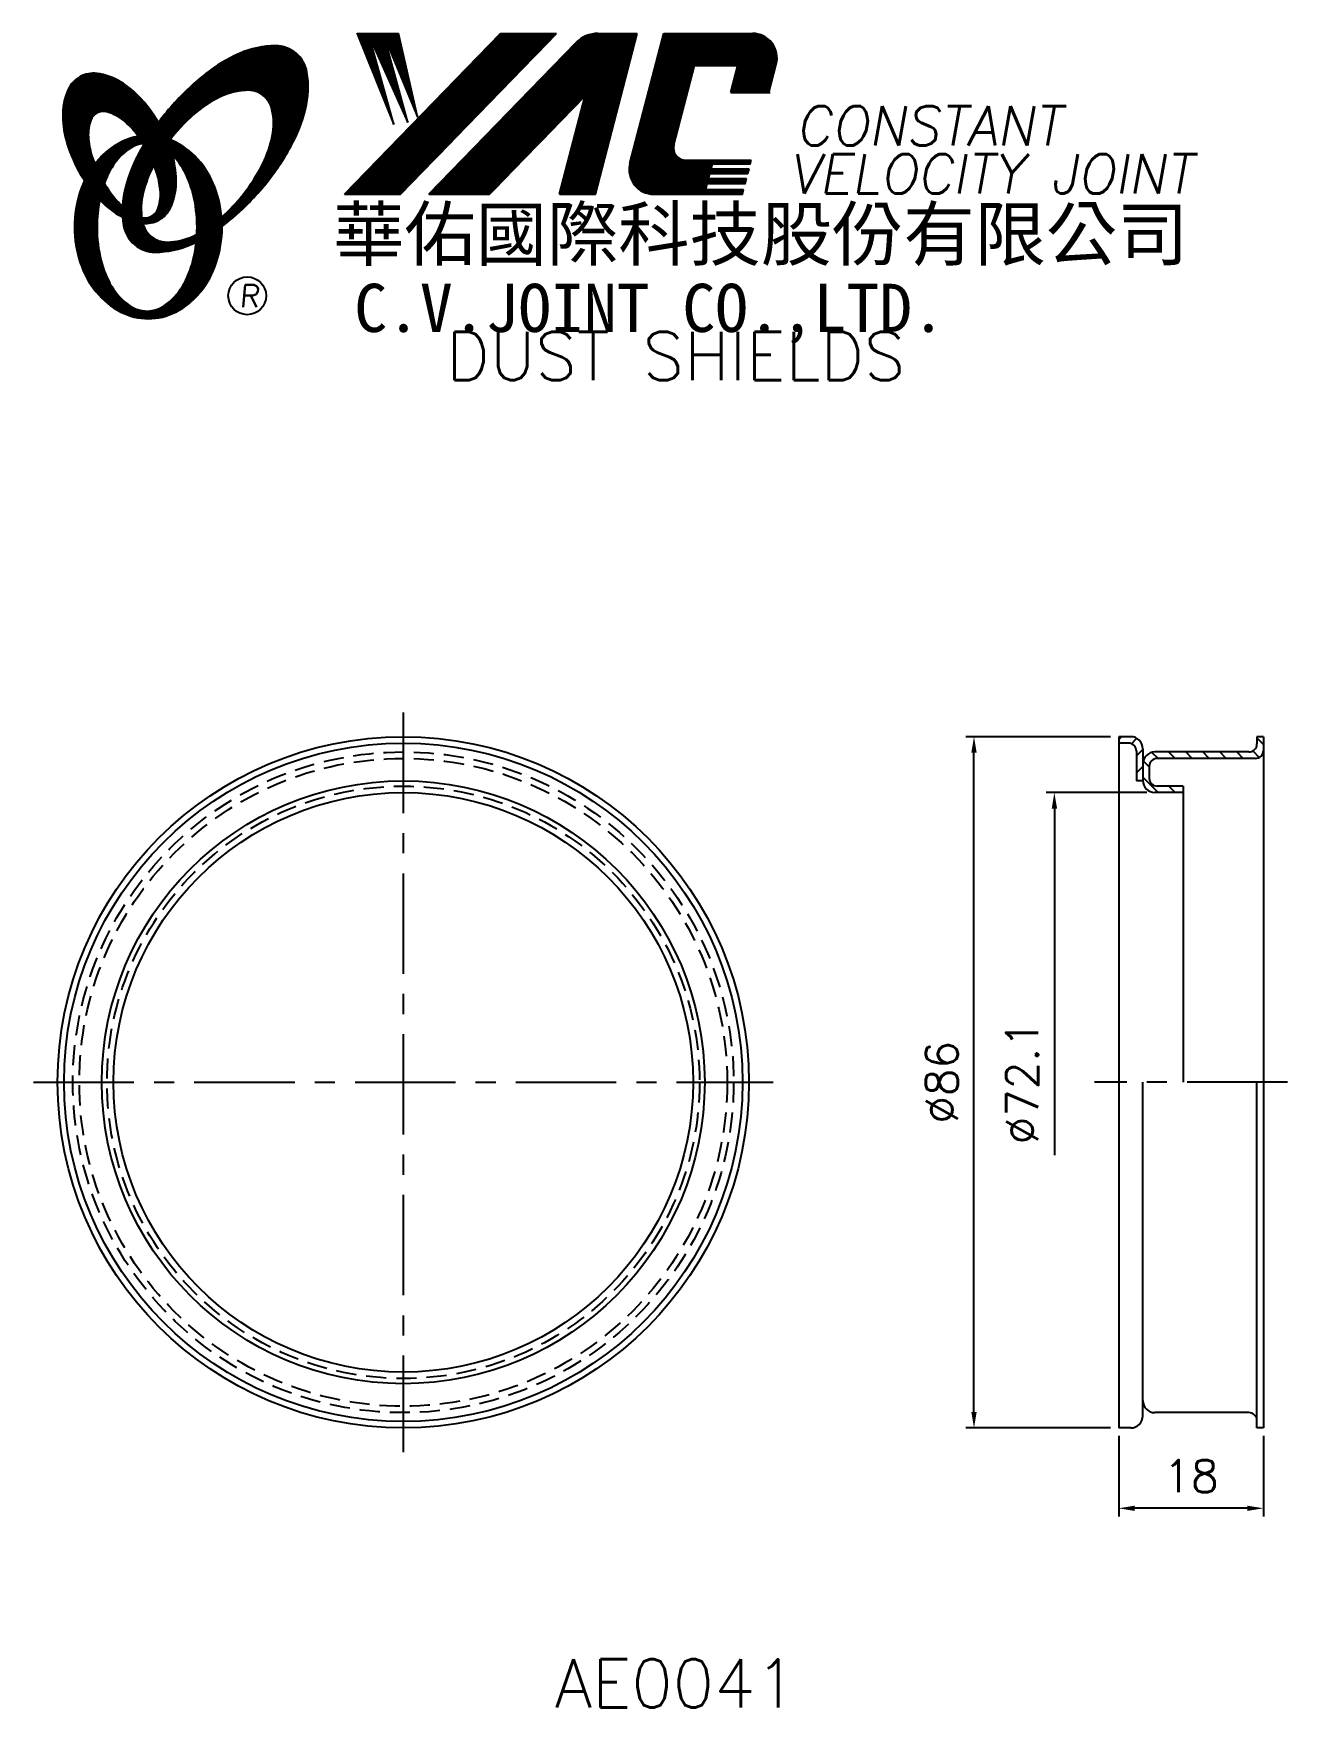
# Model space of a CAD drawing. Extents: x 98 to 254, y 0 to 208.
import ezdxf
from ezdxf.enums import TextEntityAlignment as Align

# ---------------------------------------------------------------- set-up
doc = ezdxf.new("R2010")
doc.units = 0
doc.header["$LTSCALE"] = 10
doc.header["$MEASUREMENT"] = 0
doc.linetypes.add('CENTER', pattern=[2, 1.25, -0.25, 0.25, -0.25])
doc.linetypes.add('HIDDEN', pattern=[0.375, 0.25, -0.125])
doc.layers.get('0').update_dxf_attribs({"linetype": 'CONTINUOUS'})
doc.layers.get('DEFPOINTS').update_dxf_attribs({"linetype": 'CONTINUOUS'})
doc.layers.add('4', color=4, linetype='CONTINUOUS')
doc.styles.add('CHINA', font='KAIU.TTF')
doc.styles.add('ITALICC', font='simplex.shx')
doc.dimstyles.new('STANDARD$0', dxfattribs={"dimtxt": 4, "dimasz": 2, "dimexe": 1, "dimexo": 1, "dimgap": 2, "dimtad": 1, "dimdec": 4, "dimzin": 10, "dimtxsty": 'ITALICC', "dimcen": 2, "dimclrd": 5, "dimclre": 5, "dimclrt": 18, "dimaunit": 1, "dimazin": 3, "dimtp": 0.1, "dimtfac": 0.7, "dimtdec": 4, "dimtmove": 0, "dimatfit": 3, "dimtolj": 1, "dimtzin": 10})
pattern_1 = [(45, (171.320374, -35.652073), (-0.00727476112, 0.00727476112), [])]
pattern_2 = [(45, (2.729829, 0.652336), (-0.00883883476, 0.00883883476), [])]

# ---------------------------------------------------------------- blocks, each defined once
blk = doc.blocks.new('*D14')
at = {"color": 5, "linetype": 'BYBLOCK'}
for p, q in [((232.12, 120.59), (214.12, 120.59)), ((215.12, 36.59), (215.12, 118.59)), ((232.12, 34.59), (214.12, 34.59))]:
    blk.add_line(p, q, dxfattribs=at)
for points in [[(214.79, 118.59), (215.46, 118.59), (215.12, 120.59)], [(214.79, 36.59), (215.46, 36.59), (215.12, 34.59)]]:
    blk.add_solid(points, dxfattribs=at)
at = {"layer": 'DEFPOINTS', "color": 0, "linetype": 'BYBLOCK'}
for p in [(215.12, 120.59), (233.12, 120.59), (233.12, 34.59)]:
    blk.add_point(p, dxfattribs=at)
at = {"color": 18, "linetype": 'BYBLOCK', "insert": (211.12, 77.59), "char_height": 4, "attachment_point": 5, "rotation": 90, "style": 'ITALICC'}
blk.add_mtext('\\A1;∅86', dxfattribs=at)
blk = doc.blocks.new('*D15')
at = {"color": 5, "linetype": 'BYBLOCK'}
for p, q in [((236.62, 113.64), (224.12, 113.64)), ((225.12, 111.64), (225.12, 68.54))]:
    blk.add_line(p, q, dxfattribs=at)
blk.add_solid([(224.79, 111.64), (225.46, 111.64), (225.12, 113.64)], dxfattribs=at)
at = {"layer": 'DEFPOINTS', "color": 0, "linetype": 'BYBLOCK'}
for p in [(225.12, 113.64), (237.62, 113.64), (233.12, 41.54)]:
    blk.add_point(p, dxfattribs=at)
at = {"color": 18, "linetype": 'BYBLOCK', "insert": (221.12, 77.59), "char_height": 4, "attachment_point": 5, "rotation": 90, "style": 'ITALICC'}
blk.add_mtext('\\A1;∅72.1', dxfattribs=at)
blk = doc.blocks.new('*D16')
at = {"color": 5, "linetype": 'BYBLOCK'}
for p, q in [((233.12, 33.59), (233.12, 23.59)), ((251.12, 33.59), (251.12, 23.59)), ((249.12, 24.59), (235.12, 24.59))]:
    blk.add_line(p, q, dxfattribs=at)
for points in [[(235.12, 24.92), (235.12, 24.26), (233.12, 24.59)], [(249.12, 24.92), (249.12, 24.26), (251.12, 24.59)]]:
    blk.add_solid(points, dxfattribs=at)
at = {"layer": 'DEFPOINTS', "color": 0, "linetype": 'BYBLOCK'}
for p in [(233.12, 34.59), (251.12, 34.59), (233.12, 24.59)]:
    blk.add_point(p, dxfattribs=at)
at = {"color": 18, "linetype": 'BYBLOCK', "insert": (242.12, 28.59), "char_height": 4, "attachment_point": 5, "style": 'ITALICC'}
blk.add_mtext('\\A1;18', dxfattribs=at)

msp = doc.modelspace()

# ---------------------------------------------------------------- hatches: boundary and pattern name
at = {"layer": '4', "linetype": 'CONTINUOUS'}
h = msp.add_hatch(dxfattribs=at)
h.set_pattern_fill('ANSI31', color=5, scale=0.082305, style=0)
h.set_pattern_definition([(45, (2.729829, 0.652336), (-0.00727476112, 0.00727476112), [])])
h.paths.add_polyline_path([(124.7653, 201.02084, -0.172879177), (126.70677, 200.36227, -0.172879177), (127.79407, 198.62422, -0.104527385), (127.82184, 195.29603, -0.065680101), (126.65231, 191.89408, -0.051823203), (124.2119, 188.05169, -0.044272532), (121.53693, 185.22535, -0.020203161), (121.59051, 184.08743, 0.006517006), (121.99506, 184.39951, 0.049863361), (126.54848, 188.81257, 0.049863361), (130.13812, 194.03974, 0.063682799), (131.95916, 198.66708, 0.103597411), (132.14846, 203.25105, 0.177892575), (130.79986, 205.62133, 0.177892575), (128.23747, 206.55466, 0.103597411), (123.74967, 205.60161, 0.063682799), (119.49192, 203.03254, 0.049863361), (114.9385, 198.61948, 0.016070017), (113.6678, 197.01317, -0.007061632), (113.91508, 196.57613, -0.031648676), (114.86767, 194.53956, -0.008069351), (115.29958, 195.10387, -0.051823203), (118.47795, 198.36232, -0.065680101), (121.51988, 200.28268, -0.104527385)])
h.paths.add_polyline_path([(111.68963, 187.85952, -0.065680101), (112.85916, 191.26148, -0.006063428), (113.1031, 191.73649, 0.027613469), (112.37627, 193.32456, 0.017011252), (111.84285, 194.25954, 0.007829282), (111.34886, 193.39231, 0.063682799), (109.52782, 188.76497, 0.103597411), (109.33852, 184.18099, 0.177892575), (110.68713, 181.81072, 0.177892575), (113.24952, 180.87739, 0.103597411), (117.73732, 181.83044, 0.008811776), (118.36428, 182.12051, 0.013922709), (118.44161, 183.09032, -0.009086703), (117.99159, 182.87288, -0.104527385), (114.74617, 182.13471, -0.172879177), (112.8047, 182.79328, -0.172879177), (111.71741, 184.53133, -0.104527385)])
h = msp.add_hatch(dxfattribs=at)
h.set_pattern_fill('ANSI31', color=5, scale=0.1, style=0)
h.set_pattern_definition(pattern_2)
h.paths.add_polyline_path([(163.18853, 208.08332), (156.23123, 208.08332), (136.81462, 188.07956), (143.77193, 188.07956)])
h.paths.add_polyline_path([(166.73542, 200.31775), (163.55505, 188.07956), (168.03604, 188.07956), (173.23447, 208.08332), (168.33774, 208.08332, 0.202785967), (165.60367, 206.9269), (147.30954, 188.07956), (154.85645, 188.07956)])
h.paths.add_polyline_path([(180.36253, 204.0849), (185.75625, 204.0849), (184.88723, 200.74089), (189.60405, 200.74089), (190.52077, 204.26845, 0.490800957), (187.57057, 208.08332), (176.53625, 208.08332), (172.3292, 191.89443, 0.490800957), (175.2794, 188.07956), (186.31372, 188.07956), (186.46816, 188.67387), (181.75134, 188.67387), (181.94471, 189.41796), (186.66153, 189.41796), (186.82009, 190.02809), (182.10327, 190.02809), (182.26451, 190.64856), (186.98133, 190.64856), (187.13751, 191.24955), (182.42069, 191.24955), (182.57749, 191.85293), (187.29431, 191.85293), (187.41105, 192.30213), (179.2713, 192.30213, -0.490800957), (177.7962, 194.20956)])
h = msp.add_hatch(dxfattribs=at)
h.set_pattern_fill('ANSI31', color=1, scale=0.1, style=0)
h.set_pattern_definition(pattern_2)
h.paths.add_polyline_path([(143.5466, 208.08332), (138.36927, 208.08332), (142.94003, 196.77958), (139.8741, 207.73756), (144.70884, 197.01524), (141.76082, 207.73756), (145.88804, 197.72221)])
h = msp.add_hatch(dxfattribs=at)
h.set_pattern_fill('ANSI31', color=3, scale=0.082305, style=0)
h.set_pattern_definition(pattern_1)
h.paths.add_polyline_path([(108.9688, 202.07168, 0.106488277), (106.02692, 203.11025, 0.158297415), (103.93672, 202.71521, 0.158297415), (102.47739, 201.16752, 0.106488277), (101.76657, 198.12975, 0.071723199), (102.18462, 194.81679, 0.058080454), (103.7296, 191.00141, 0.058080454), (106.11065, 187.64361, 0.071723199), (108.67589, 185.50586, 0.020895977), (109.21607, 185.20387, -0.030777155), (109.20017, 186.58009, -0.042059526), (108.10381, 187.74285, -0.04691039), (106.48465, 190.224, -0.04691039), (105.35637, 192.96349, -0.060581117), (104.95427, 195.22556, -0.10187153), (105.26589, 197.31376, -0.185892489), (106.04598, 198.2054, -0.185892489), (107.22262, 198.34352, -0.10187153), (109.12027, 197.41798, -0.060581117), (110.7571, 195.80571, -0.04691039), (112.37627, 193.32456, -0.04691039), (113.50455, 190.58508, -0.060581117), (113.90665, 188.32301, -0.10187153), (113.59503, 186.23481, -0.185892489), (112.81494, 185.34317, -0.185892489), (111.63829, 185.20505, -0.002013383), (111.59749, 185.21567, 0.021593804), (111.71741, 184.53133, 0.006477741), (111.73541, 184.4543, 0.14950097), (113.70797, 184.86233, 0.158297415), (115.1673, 186.41002, 0.106488277), (115.87811, 189.44779, 0.071723199), (115.46007, 192.76075, 0.058080454), (113.91508, 196.57613, 0.058080454), (111.53404, 199.93392, 0.071723199)])
h = msp.add_hatch(dxfattribs=at)
h.set_pattern_fill('ANSI31', color=1, scale=0.082305, style=0)
h.set_pattern_definition(pattern_1)
h.paths.add_polyline_path([(110.06242, 193.74823, -0.120168026), (111.75421, 194.40162, 0.016865385), (111.15445, 195.28436, 0.076648372), (108.99822, 194.56544, 0.104809576), (105.91377, 192.05234, 0.005838257), (105.74683, 191.84014, 0.028089978), (106.48465, 190.224, 0.014237292), (106.92678, 189.43896, -0.045767751), (107.85196, 191.3758, -0.106890197)])
h.paths.add_polyline_path([(106.03105, 183.99361, -0.048711043), (106.36115, 187.37395, -0.007865741), (106.11065, 187.64361, -0.037695478), (104.47477, 189.76237, 0.03042545), (103.94945, 188.4584, 0.080710289), (103.22401, 183.99361, 0.080710289), (103.94945, 179.52882, 0.089265679), (105.91377, 175.93488, 0.104809576), (108.99822, 173.42178, 0.11926607), (112.40742, 172.59684, 0.11926607), (115.81661, 173.42178, 0.104809576), (118.90107, 175.93488, 0.089265679), (120.86539, 179.52882, 0.080710289), (121.59082, 183.99361, 0.080710289), (120.86539, 188.4584, 0.089265679), (118.90107, 192.05234, 0.104809576), (115.81661, 194.56544, 0.025513357), (115.12337, 194.87819, 0.004818181), (114.86767, 194.53956, -0.023722145), (115.40889, 192.94281, -0.065307489), (116.64407, 191.3758, -0.073950765), (117.95652, 188.17807, -0.060532391), (118.46497, 183.99361, -0.060532391), (117.95652, 179.80915, -0.073950765), (116.64407, 176.61142, -0.106890197), (114.4336, 174.23899, -0.153118262), (112.24801, 173.55361, -0.153118262), (110.06242, 174.23899, -0.106890197), (107.85196, 176.61142, -0.073950765), (106.53951, 179.80915, -0.060532391)])
h = msp.add_hatch(dxfattribs=at)
h.set_pattern_fill('ANSI31', color=5, scale=12, style=0)
h.set_pattern_definition([(45, (7.404, 0.6027), (-1.06066, 1.06066), [])])
h.paths.add_polyline_path([(235.32391, 115.08923), (236.12474, 115.08923, -0.00833507), (236.12391, 115.13923), (236.12391, 119.08923, 0.414213562), (234.62391, 120.58923), (233.12391, 120.58923), (233.12391, 119.78923), (234.32391, 119.78923, -0.414213562), (235.32391, 118.78923)])
h = msp.add_hatch(dxfattribs=at)
h.set_pattern_fill('ANSI31', color=5, scale=12, angle=90, style=0)
h.set_pattern_definition([(135, (7.404, 0.6027), (-1.06066, -1.06066), [])])
h.paths.add_polyline_path([(250.12391, 117.88923, 0.414213562), (251.12391, 118.88923), (251.12391, 120.58923), (250.32391, 120.58923), (250.32391, 119.68923, -0.414213562), (249.32391, 118.68923), (237.62391, 118.68923, 0.414213562), (236.12391, 117.18923), (236.12391, 115.13923, 0.414213562), (237.62391, 113.63923), (241.12391, 113.63923), (241.12391, 114.43923), (237.92391, 114.43923, -0.414213562), (236.92391, 115.43923), (236.92391, 116.88923, -0.414213562), (237.92391, 117.88923)])

# ---------------------------------------------------------------- linework, layer by layer
at = {"layer": '4', "color": 5, "linetype": 'CONTINUOUS'}
for p, q in [((136.81462, 188.07956), (156.23123, 208.08332)), ((143.77193, 188.07956), (163.18853, 208.08332)), ((147.30954, 188.07956), (165.60367, 206.9269)), ((156.23123, 208.08332), (163.18853, 208.08332)), ((168.03604, 188.07956), (173.23447, 208.08332)), ((168.33774, 208.08332), (173.23447, 208.08332)), ((172.3292, 191.89443), (176.53625, 208.08332)), ((176.53625, 208.08332), (187.57057, 208.08332)), ((189.60405, 200.74089), (190.52077, 204.26845)), ((177.7962, 194.20956), (180.36253, 204.0849)), ((180.36253, 204.0849), (185.75625, 204.0849)), ((184.88723, 200.74089), (185.75625, 204.0849)), ((154.85645, 188.07956), (166.73542, 200.31775)), ((163.55505, 188.07956), (166.73542, 200.31775)), ((184.88723, 200.74089), (189.75448, 200.74089)), ((179.2713, 192.30213), (187.41105, 192.30213)), ((182.42069, 191.24955), (182.57749, 191.85293)), ((182.57749, 191.85293), (187.29431, 191.85293)), ((187.29431, 191.85293), (187.41105, 192.30213)), ((182.10327, 190.02809), (182.26451, 190.64856)), ((182.10327, 190.02809), (186.82009, 190.02809)), ((182.26451, 190.64856), (186.98133, 190.64856)), ((182.42069, 191.24955), (187.13751, 191.24955)), ((186.66153, 189.41796), (186.82009, 190.02809)), ((186.98133, 190.64856), (187.13751, 191.24955)), ((136.81462, 188.07956), (143.77193, 188.07956)), ((147.30954, 188.07956), (154.85645, 188.07956)), ((163.55505, 188.07956), (168.03604, 188.07956)), ((175.2794, 188.07956), (186.31372, 188.07956)), ((181.75134, 188.67387), (181.94471, 189.41796)), ((181.75134, 188.67387), (186.46816, 188.67387)), ((181.94471, 189.41796), (186.66153, 189.41796)), ((186.31372, 188.07956), (186.46816, 188.67387))]:
    msp.add_line(p, q, dxfattribs=at)
at = {"layer": '4', "color": 1, "linetype": 'CONTINUOUS'}
for p, q in [((138.36927, 208.08332), (142.94003, 196.77958)), ((138.36927, 208.08332), (143.5466, 208.08332)), ((142.94003, 196.77958), (139.8741, 207.73756)), ((139.8741, 207.73756), (144.70884, 197.01524)), ((144.70884, 197.01524), (141.76082, 207.73756)), ((141.76082, 207.73756), (145.88804, 197.72221)), ((145.88804, 197.72221), (143.5466, 208.08332))]:
    msp.add_line(p, q, dxfattribs=at)
at = {"layer": '4', "color": 5, "linetype": 'CENTER'}
for p, q in [((144.12394, 123.58923), (144.12394, 31.58923)), ((98.12394, 77.58923), (190.12394, 77.58923)), ((254.12391, 77.58923), (230.12391, 77.58923))]:
    msp.add_line(p, q, dxfattribs=at)
at = {"layer": '4', "color": 7, "linetype": 'CONTINUOUS'}
for p, q in [((233.12391, 120.58923), (233.12391, 34.58923)), ((234.62391, 120.58923), (233.12391, 120.58923)), ((234.32391, 119.78923), (233.12391, 119.78923)), ((235.32391, 118.78923), (235.32391, 115.08923)), ((236.12391, 119.08923), (236.12391, 115.13923)), ((250.32391, 120.58923), (250.32391, 119.68923)), ((251.12391, 120.58923), (250.32391, 120.58923)), ((251.12391, 120.58923), (251.12391, 34.58923)), ((236.92391, 116.88923), (236.92391, 115.43923)), ((249.32391, 118.68923), (237.62391, 118.68923)), ((250.12391, 117.88923), (237.92391, 117.88923)), ((236.12391, 115.08923), (235.32391, 115.08923)), ((241.12391, 113.63923), (237.62391, 113.63923)), ((241.12391, 114.43923), (237.92391, 114.43923)), ((241.12391, 114.43923), (241.12391, 77.58923)), ((236.12391, 36.08923), (236.12391, 77.58923)), ((250.32391, 34.58923), (250.32391, 77.58923)), ((249.32391, 36.48923), (237.62391, 36.48923)), ((234.62391, 34.58923), (233.12391, 34.58923)), ((251.12391, 34.58923), (250.32391, 34.58923))]:
    msp.add_line(p, q, dxfattribs=at)
at = {"layer": '4', "color": 5, "linetype": 'CONTINUOUS'}
for points in [[(121.59051, 184.08743, 0.006517006), (121.99506, 184.39951, 0.049863361), (126.54848, 188.81257, 0.049863361), (130.13812, 194.03974, 0.063682799), (131.95916, 198.66708, 0.103597411), (132.14846, 203.25105, 0.177892575), (130.79986, 205.62133, 0.177892575), (128.23747, 206.55466, 0.103597411), (123.74967, 205.60161, 0.063682799), (119.49192, 203.03254, 0.049863361), (114.9385, 198.61948, 0.016070017), (113.6678, 197.01317)], [(121.53693, 185.22535, 0.044272532), (124.2119, 188.05169, 0.051823203), (126.65231, 191.89408, 0.065680101), (127.82184, 195.29603, 0.104527385), (127.79407, 198.62422, 0.172879177), (126.70677, 200.36227, 0.172879177), (124.7653, 201.02084, 0.104527385), (121.51988, 200.28268, 0.065680101), (118.47795, 198.36232, 0.051823203), (115.29958, 195.10387, 0.008069351), (114.86767, 194.53956)], [(111.84285, 194.25954, 0.007829282), (111.34886, 193.39231, 0.063682799), (109.52782, 188.76497, 0.103597411), (109.33852, 184.18099, 0.177892575), (110.68713, 181.81072, 0.177892575), (113.24952, 180.87739, 0.103597411), (117.73732, 181.83044, 0.008811776), (118.36428, 182.12051, 0.008811776)], [(113.1031, 191.73649, 0.006063428), (112.85916, 191.26148, 0.065680101), (111.68963, 187.85952, 0.104527385), (111.71741, 184.53133, 0.172879177), (112.8047, 182.79328, 0.172879177), (114.74617, 182.13471, 0.104527385), (117.99159, 182.87288, 0.009086703), (118.44161, 183.09032, 0.009086703)]]:
    msp.add_lwpolyline(points, format="xyb", dxfattribs=at)
at = {"layer": '4', "color": 3, "linetype": 'CONTINUOUS'}
for points in [[(111.73541, 184.4543, 0.14950097), (113.70797, 184.86233, 0.158297415), (115.1673, 186.41002, 0.106488277), (115.87811, 189.44779, 0.071723199), (115.46007, 192.76075, 0.058080454), (113.91508, 196.57613, 0.058080454), (111.53404, 199.93392, 0.071723199), (108.9688, 202.07168, 0.106488277), (106.02692, 203.11025, 0.158297415), (103.93672, 202.71521, 0.158297415), (102.47739, 201.16752, 0.106488277), (101.76657, 198.12975, 0.071723199), (102.18462, 194.81679, 0.058080454), (103.7296, 191.00141, 0.058080454), (106.11065, 187.64361, 0.071723199), (108.67589, 185.50586, 0.020895977), (109.21607, 185.20387, 0.020895977)], [(111.59749, 185.21567, 0.002013383), (111.63829, 185.20505, 0.185892489), (112.81494, 185.34317, 0.185892489), (113.59503, 186.23481, 0.10187153), (113.90665, 188.32301, 0.060581117), (113.50455, 190.58508, 0.04691039), (112.37627, 193.32456, 0.04691039), (110.7571, 195.80571, 0.060581117), (109.12027, 197.41798, 0.10187153), (107.22262, 198.34352, 0.185892489), (106.04598, 198.2054, 0.185892489), (105.26589, 197.31376, 0.10187153), (104.95427, 195.22556, 0.060581117), (105.35637, 192.96349, 0.04691039), (106.48465, 190.224, 0.04691039), (108.10381, 187.74285, 0.042059526), (109.20017, 186.58009, 0.042059526)]]:
    msp.add_lwpolyline(points, format="xyb", dxfattribs=at)
at = {"layer": '4', "color": 1, "linetype": 'CONTINUOUS'}
for points in [[(104.47477, 189.76237, 0.03042545), (103.94945, 188.4584, 0.080710289), (103.22401, 183.99361, 0.080710289), (103.94945, 179.52882, 0.089265679), (105.91377, 175.93488, 0.104809576), (108.99822, 173.42178, 0.11926607), (112.40742, 172.59684, 0.11926607), (115.81661, 173.42178, 0.104809576), (118.90107, 175.93488, 0.089265679), (120.86539, 179.52882, 0.080710289), (121.59082, 183.99361, 0.080710289), (120.86539, 188.4584, 0.089265679), (118.90107, 192.05234, 0.104809576), (115.81661, 194.56544, 0.025513357), (115.12337, 194.87819, 0.025513357)], [(111.15445, 195.28436, 0.076648372), (108.99822, 194.56544, 0.104809576), (105.91377, 192.05234, 0.005838257), (105.74683, 191.84014, 0.005838257)], [(111.75421, 194.40162, 0.120168026), (110.06242, 193.74823, 0.106890197), (107.85196, 191.3758, 0.045767751), (106.92678, 189.43896, 0.045767751)], [(106.36115, 187.37395, 0.048711043), (106.03105, 183.99361, 0.060532391), (106.53951, 179.80915, 0.073950765), (107.85196, 176.61142, 0.106890197), (110.06242, 174.23899, 0.153118262), (112.24801, 173.55361, 0.153118262), (114.4336, 174.23899, 0.106890197), (116.64407, 176.61142, 0.073950765), (117.95652, 179.80915, 0.060532391), (118.46497, 183.99361, 0.060532391), (117.95652, 188.17807, 0.073950765), (116.64407, 191.3758, 0.065307489), (115.40889, 192.94281)]]:
    msp.add_lwpolyline(points, format="xyb", dxfattribs=at)
at = {"layer": '4', "color": 5, "linetype": 'CONTINUOUS'}
msp.add_circle((124.71166, 175.44789), 2.35282, dxfattribs=at)
at = {"layer": '4', "color": 7, "linetype": 'CONTINUOUS'}
for radius in [43, 42.2, 37.5, 36.05]:
    msp.add_circle((144.12394, 77.58923), radius, dxfattribs=at)
at = {"layer": '4', "color": 5, "linetype": 'HIDDEN'}
for radius in [41.1, 40.3, 36.85]:
    msp.add_circle((144.12394, 77.58923), radius, dxfattribs=at)
at = {"layer": '4', "color": 5, "linetype": 'CONTINUOUS'}
for centre, radius, start, end in [((168.33774, 204.27308), 3.81024, 90, 135.8533387), ((187.57057, 205.03513), 3.04819, 345.4326059, 90), ((179.2713, 193.82622), 1.5241, 165.4326059, 270), ((175.2794, 191.12775), 3.04819, 165.4326059, 270)]:
    msp.add_arc(centre, radius, start, end, dxfattribs=at)
at = {"layer": '4', "color": 7, "linetype": 'CONTINUOUS'}
for centre, radius, start, end in [((234.32391, 118.78923), 1, 0, 90), ((234.62391, 119.08923), 1.5, 0, 90), ((249.32391, 119.68923), 1, 270, 0), ((250.12391, 118.88923), 1, 270, 0), ((237.62391, 117.18923), 1.5, 90, 180), ((237.92391, 116.88923), 1, 90, 180), ((237.62391, 115.13923), 1.5, 180, 270), ((237.92391, 115.43923), 1, 180, 270), ((237.62391, 37.98923), 1.5, 180, 270), ((234.62391, 36.08923), 1.5, 270, 360), ((249.32391, 35.48923), 1, 0, 90)]:
    msp.add_arc(centre, radius, start, end, dxfattribs=at)
msp.add_point((241.12391, 113.63923), dxfattribs=at)

# ---------------------------------------------------------------- texts
at = {"layer": '4', "color": 5, "linetype": 'CONTINUOUS', "style": 'ITALICC'}
for s, height, oblique, p in [('CONSTANT', 4.9, 10, (192.96343, 194.15003)), ('VELOCITY JOINT', 4.9, 10, (192.0852, 188.15464)), ('R', 2.75625, 5, (123.75297, 174.03829))]:
    msp.add_text(s, height=height, dxfattribs=dict(at, oblique=oblique)).set_placement(p)
at = {"layer": '4', "color": 7, "linetype": 'CONTINUOUS', "style": 'CHINA'}
for s, height, p in [('華佑國際科技股份有限公司', 6.5, (135.40126, 179.88971)), ('C.V.JOINT CO.,LTD.', 6, (138.0299, 170.94349))]:
    msp.add_text(s, height=height, dxfattribs=at).set_placement(p)
at = {"layer": '4', "color": 18, "linetype": 'CONTINUOUS', "style": 'ITALICC'}
for s, p in [('DUST SHIELDS', (178.03262, 164.95067)), ('AE0041', (178.03262, -0.19672))]:
    msp.add_text(s, height=6, dxfattribs=at).set_placement(p, align=Align.CENTER)

# ---------------------------------------------------------------- dimensions: what is measured, and where the dimension line sits
at = {"layer": '4', "color": 7, "linetype": 'CONTINUOUS'}
dim = msp.add_linear_dim(base=(215.12392, 120.58923), p1=(233.12391, 34.58923), p2=(233.12391, 120.58923), angle=90, text='%%C86', dimstyle='STANDARD$0', dxfattribs=at)
dim.commit()
dim.dimension.update_dxf_attribs({"geometry": '*D14', "text_midpoint": (211.12392, 77.58923)})
dim = msp.add_linear_dim(base=(225.12387, 113.63923), p1=(233.12391, 41.53923), p2=(237.62391, 113.63923), angle=90, text='%%C72.1', dimstyle='STANDARD$0', override={"dimcen": -2, "dimse1": 1, "dimsd1": 1}, dxfattribs=at)
dim.commit()
dim.dimension.update_dxf_attribs({"geometry": '*D15', "text_midpoint": (221.12387, 77.58923)})
dim = msp.add_linear_dim(base=(233.12391, 24.58928), p1=(251.12391, 34.58923), p2=(233.12391, 34.58923), text='18', dimstyle='STANDARD$0', dxfattribs=at)
dim.commit()
dim.dimension.update_dxf_attribs({"geometry": '*D16', "text_midpoint": (242.12391, 28.58928)})

doc.saveas('drawing.dxf')
